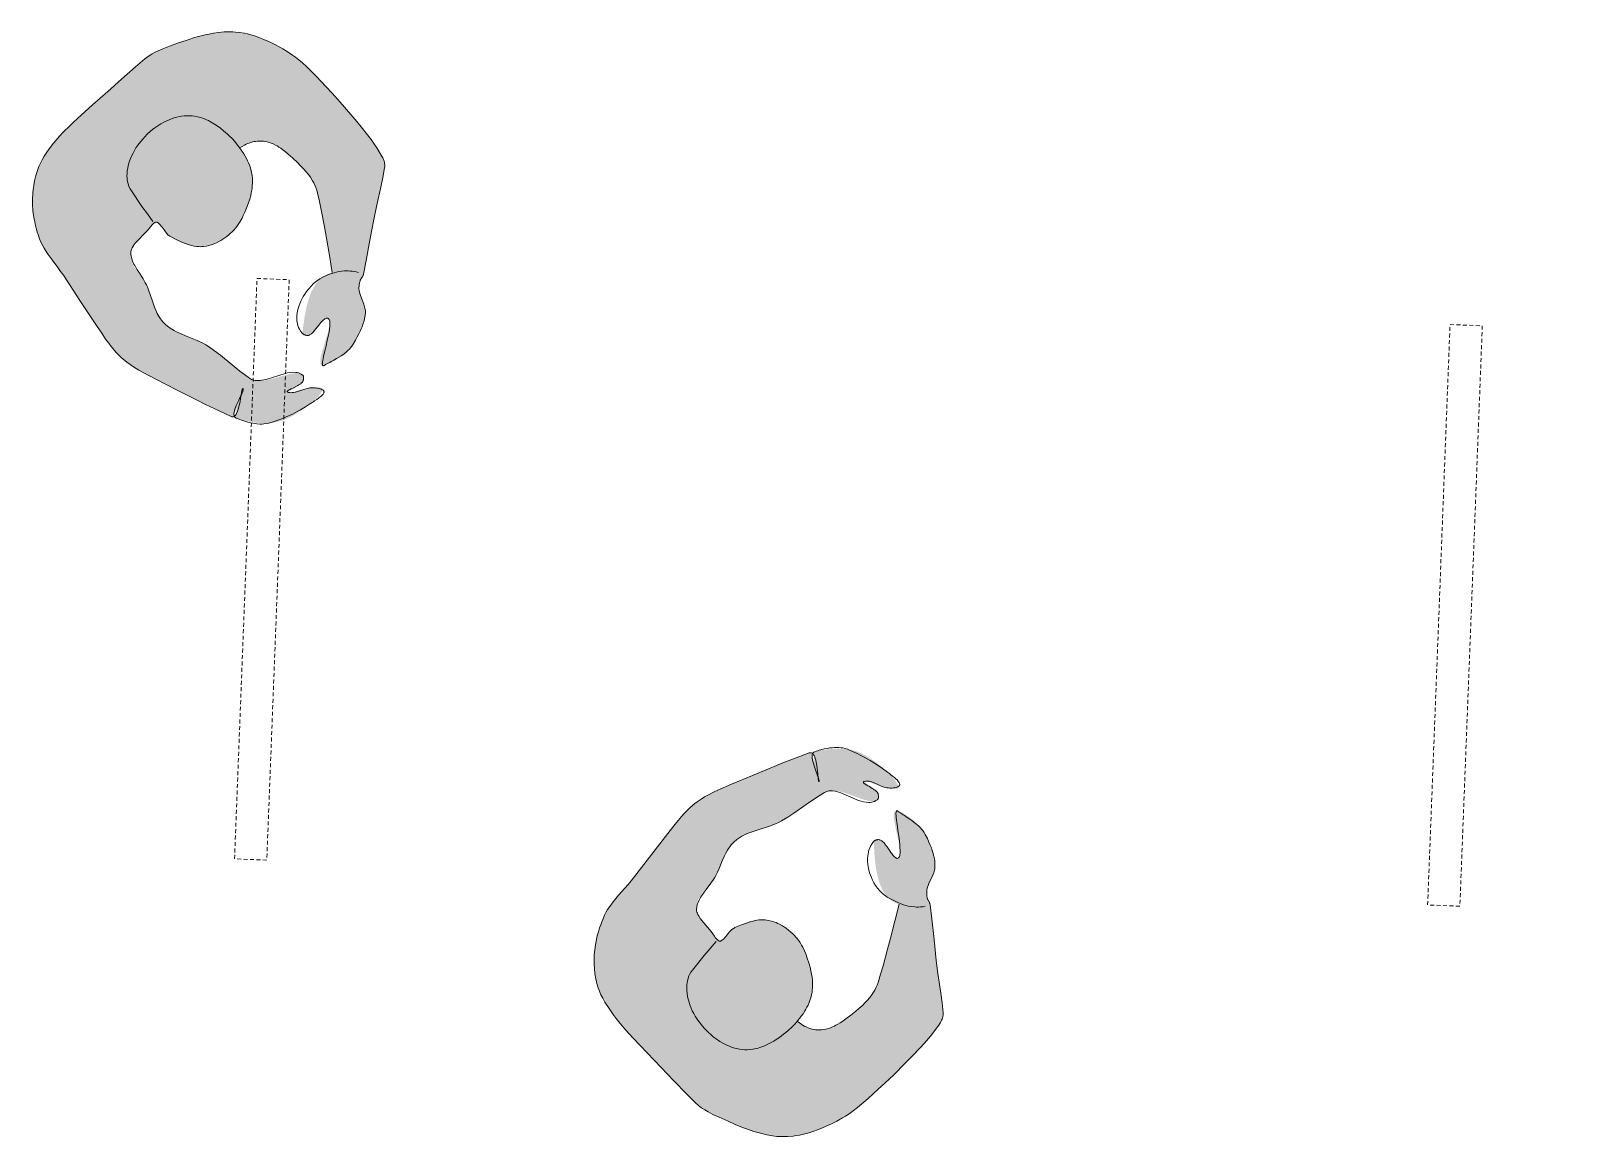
# Model space of a CAD drawing. Header units: millimetres. Extents: x 17924 to 83548, y -4690 to 56252.
# Drawn here: x 66367 to 68765, y 33578 to 35293 of the extents above; entities that cross this region are included whole.
import ezdxf

# ---------------------------------------------------------------- set-up
doc = ezdxf.new("R2010")
doc.units = ezdxf.units.MM
doc.header["$MEASUREMENT"] = 0
doc.linetypes.add('DGN Style 2', pattern=[10, 6, -4])
for name, color, linetype, lineweight in [('FURN-FREE', 1, 'Continuous', 0), ('PRES-FILL', 7, 'Continuous', 0), ('PRES-PEOP', 42, 'Continuous', 0)]:
    doc.layers.add(name, color=color, linetype=linetype, lineweight=lineweight)

msp = doc.modelspace()

# ---------------------------------------------------------------- wipeouts: each hides what was drawn before it
msp.add_wipeout([(66532.1, 34016.1), (66566.9, 34915.5), (68765.3, 34830.5), (68730.5, 33931.2)]).dxf.layer = 'FURN-FREE'

# ---------------------------------------------------------------- next in the draw order: hatches: boundary and pattern name
at = {"layer": 'PRES-FILL'}
h = msp.add_hatch(color=256, dxfattribs=at)
edge = h.paths.add_edge_path(flags=16)
edge.add_spline(control_points=[(66681.9, 34696.6), (66684.1, 34698.9), (66685.2, 34704), (66686, 34709.8)], knot_values=[0, 0, 0, 0, 1, 1, 1, 1], degree=3, periodic=0)
edge.add_spline(control_points=[(66686, 34709.8), (66692.2, 34722.3), (66702.4, 34737.3), (66695.2, 34738.7), (66688.3, 34740.1), (66687.9, 34723), (66686, 34709.8)], knot_values=[0, 0, 0, 0, 0.509531, 0.509531, 0.509531, 1, 1, 1, 1], degree=3, periodic=0)
edge.add_spline(control_points=[(66686, 34709.8), (66683.4, 34704.5), (66681.5, 34699.7), (66681.9, 34696.6)], knot_values=[0, 0, 0, 0, 1, 1, 1, 1], degree=3, periodic=0)
edge.add_spline(control_points=[(66681.9, 34696.6), (66680.6, 34695.1), (66678.9, 34694.7), (66676.7, 34695.7), (66659.2, 34703.8), (66641.4, 34712.2), (66623.9, 34721), (66602.6, 34731.7), (66581.5, 34742.4), (66560.3, 34753.5), (66540.1, 34764), (66519.3, 34774.3), (66503.2, 34790.4), (66489.4, 34804.2), (66478.9, 34820.8), (66468.1, 34836.9), (66450.8, 34862.6), (66434.1, 34888.8), (66416.8, 34914.6), (66408.3, 34927.1), (66398.7, 34938.9), (66390.1, 34951.4), (66379.5, 34966.7), (66373.6, 34984), (66371.1, 35003.9), (66366.6, 35040.5), (66370.5, 35076.4), (66390.9, 35105.1), (66404.9, 35124.7), (66421.1, 35141.5), (66438.6, 35157.3), (66454.2, 35171.5), (66469.9, 35185.6), (66485.6, 35199.6), (66504.6, 35216.6), (66523.6, 35233.5), (66543.1, 35249.9), (66557.8, 35262.3), (66577, 35267.6), (66595.3, 35274.5), (66618.3, 35283.1), (66640.4, 35290.1), (66665.8, 35291.6), (66691, 35293.2), (66713.6, 35286.9), (66736.1, 35276.1), (66757.7, 35265.8), (66777.1, 35253.9), (66793.8, 35237.7), (66818.1, 35214.2), (66840.5, 35189.2), (66862.2, 35163.7), (66878.6, 35144.5), (66894, 35124.5), (66907.8, 35103.4), (66912.1, 35096.9), (66915.8, 35089), (66914.6, 35081.1), (66910.2, 35053.4), (66903, 35027.7), (66897.8, 35001), (66892.2, 34972.8), (66887.7, 34944.3), (66881.8, 34916.1), (66881.1, 34912.7), (66878.1, 34910.2), (66876.9, 34906.9), (66875.6, 34903.5), (66875, 34899.9), (66874.8, 34896.3), (66874, 34882.7), (66885.9, 34871.3), (66884.7, 34856.9), (66883.1, 34838.2), (66874.5, 34821.9), (66865.8, 34807.8), (66856.5, 34792.9), (66837.1, 34780), (66820.8, 34775), (66799.4, 34768.4), (66842.7, 34848.9), (66825.3, 34848.2), (66815.5, 34847.8), (66806.2, 34820.2), (66793.3, 34821.5), (66791.2, 34821.7), (66787, 34822.2), (66787.3, 34824.4), (66790.1, 34854.1), (66795.9, 34890.8), (66814.4, 34909), (66819.3, 34913.8), (66825.9, 34916.9), (66833.5, 34918.7)], knot_values=[0, 0, 0, 0, 0.004098, 0.004098, 0.004098, 0.036354, 0.036354, 0.036354, 0.07573, 0.07573, 0.07573, 0.113201, 0.113201, 0.113201, 0.145266, 0.145266, 0.145266, 0.196552, 0.196552, 0.196552, 0.221625, 0.221625, 0.221625, 0.252365, 0.252365, 0.252365, 0.309173, 0.309173, 0.309173, 0.348127, 0.348127, 0.348127, 0.382965, 0.382965, 0.382965, 0.425054, 0.425054, 0.425054, 0.456865, 0.456865, 0.456865, 0.496842, 0.496842, 0.496842, 0.536467, 0.536467, 0.536467, 0.574696, 0.574696, 0.574696, 0.630228, 0.630228, 0.630228, 0.671879, 0.671879, 0.671879, 0.684675, 0.684675, 0.684675, 0.729775, 0.729775, 0.729775, 0.777357, 0.777357, 0.777357, 0.783126, 0.783126, 0.783126, 0.789055, 0.789055, 0.789055, 0.811446, 0.811446, 0.811446, 0.840448, 0.840448, 0.840448, 0.871083, 0.871083, 0.871083, 0.911485, 0.911485, 0.911485, 0.934486, 0.934486, 0.934486, 0.938181, 0.938181, 0.938181, 0.987094, 0.987094, 0.987094, 1, 1, 1, 1], degree=3, periodic=0)
edge.add_line((66833.5, 34918.7), (66824.3, 34972))
edge.add_spline(control_points=[(66824.3, 34972), (66820.3, 34995.4), (66815.7, 35018.7), (66810.6, 35041.9), (66805.1, 35066.6), (66783.9, 35085.5), (66764.9, 35102.3), (66754.7, 35111.5), (66744.4, 35119.7), (66728.9, 35122), (66716.9, 35123.8), (66706.7, 35121.7), (66697.6, 35116.2)], knot_values=[0, 0, 0, 0, 0.324205, 0.324205, 0.324205, 0.66843, 0.66843, 0.66843, 0.855113, 0.855113, 0.855113, 1, 1, 1, 1], degree=3, periodic=0)
edge.add_line((66697.6, 35116.2), (66690.3, 35111.8))
edge.add_spline(control_points=[(66690.3, 35111.8), (66698.5, 35100.7), (66705.8, 35089), (66708.4, 35073.7), (66711.8, 35054.1), (66708.4, 35038.9), (66701.2, 35020.1), (66693.9, 35000.9), (66683.4, 34985.8), (66670, 34974.7), (66658, 34964.8), (66643, 34958.7), (66623.1, 34959.3), (66605.8, 34959.8), (66595.3, 34968), (66582.8, 34974.5), (66573.2, 34979.5), (66567.9, 34999.9), (66557.9, 34996.1), (66552.9, 34994.2), (66550.2, 34988), (66546.7, 34983.6), (66537.8, 34972.6), (66522.4, 34966.2), (66521.3, 34949.7), (66519.7, 34926.8), (66539.1, 34914.4), (66547, 34896.5), (66554.1, 34880.4), (66557.6, 34861.4), (66567.1, 34847.3), (66582.5, 34824.5), (66618.4, 34819.9), (66641.9, 34804.2), (66663.6, 34789.6), (66684, 34769.4), (66705.3, 34755), (66727.1, 34740.2), (66775.5, 34773.1), (66787.5, 34759.9), (66788.9, 34758.4), (66789, 34753.4), (66788.1, 34750.8), (66785.4, 34742.6), (66761.8, 34734.3), (66765.4, 34733.1), (66770.2, 34731.5), (66791, 34740.4), (66803.4, 34740.4), (66808.3, 34740.4), (66820.8, 34742.2), (66818.4, 34737.1), (66814, 34727.7), (66807.3, 34721.4), (66799.9, 34715.9), (66781.2, 34702.1), (66763, 34687.5), (66735.3, 34685.5), (66715.4, 34684.1), (66698.3, 34688.9), (66684.6, 34693.4), (66683, 34693.9), (66682.2, 34695), (66681.9, 34696.6)], knot_values=[0, 0, 0, 0, 0.044568, 0.044568, 0.044568, 0.101682, 0.101682, 0.101682, 0.159954, 0.159954, 0.159954, 0.212108, 0.212108, 0.212108, 0.25772, 0.25772, 0.25772, 0.292514, 0.292514, 0.292514, 0.310285, 0.310285, 0.310285, 0.355053, 0.355053, 0.355053, 0.417583, 0.417583, 0.417583, 0.47369, 0.47369, 0.47369, 0.564976, 0.564976, 0.564976, 0.649839, 0.649839, 0.649839, 0.736981, 0.736981, 0.736981, 0.746599, 0.746599, 0.746599, 0.777051, 0.777051, 0.777051, 0.817948, 0.817948, 0.817948, 0.83422, 0.83422, 0.83422, 0.863911, 0.863911, 0.863911, 0.939425, 0.939425, 0.939425, 0.993629, 0.993629, 0.993629, 1, 1, 1, 1], degree=3, periodic=0)
h = msp.add_hatch(color=256, dxfattribs=at)
edge = h.paths.add_edge_path(flags=16)
edge.add_spline(control_points=[(67577.6, 34173.2), (67579.5, 34170.7), (67580.3, 34165.6), (67580.7, 34159.7)], knot_values=[0, 0, 0, 0, 1, 1, 1, 1], degree=3, periodic=0)
edge.add_spline(control_points=[(67580.7, 34159.7), (67585.9, 34146.8), (67594.8, 34131), (67587.6, 34130.1), (67580.6, 34129.3), (67581.5, 34146.4), (67580.7, 34159.7)], knot_values=[0, 0, 0, 0, 0.509531, 0.509531, 0.509531, 1, 1, 1, 1], degree=3, periodic=0)
edge.add_spline(control_points=[(67580.7, 34159.7), (67578.4, 34165.2), (67576.9, 34170.2), (67577.6, 34173.2)], knot_values=[0, 0, 0, 0, 1, 1, 1, 1], degree=3, periodic=0)
edge.add_spline(control_points=[(67577.6, 34173.2), (67576.4, 34174.8), (67574.8, 34175.3), (67572.5, 34174.5), (67554.3, 34167.7), (67535.9, 34160.8), (67517.9, 34153.4), (67495.8, 34144.3), (67473.9, 34135.2), (67451.9, 34125.9), (67431, 34116.9), (67409.4, 34108.3), (67392.1, 34093.4), (67377.3, 34080.7), (67365.5, 34065.1), (67353.5, 34049.8), (67334.3, 34025.5), (67315.6, 34000.7), (67296.4, 33976.3), (67287, 33964.4), (67276.5, 33953.5), (67266.9, 33941.7), (67255.2, 33927.2), (67248, 33910.4), (67244, 33890.8), (67236.6, 33854.6), (67237.8, 33818.5), (67255.9, 33788.4), (67268.4, 33767.7), (67283.2, 33749.7), (67299.4, 33732.6), (67313.9, 33717.3), (67328.4, 33702), (67343, 33686.8), (67360.6, 33668.4), (67378.3, 33650.1), (67396.4, 33632.2), (67410.1, 33618.7), (67428.9, 33612), (67446.6, 33603.7), (67468.9, 33593.3), (67490.4, 33584.6), (67515.6, 33581.2), (67540.6, 33577.7), (67563.6, 33582.2), (67586.8, 33591.2), (67609.2, 33599.8), (67629.5, 33610.2), (67647.4, 33625.1), (67673.4, 33646.7), (67697.6, 33669.8), (67721.3, 33693.6), (67739.1, 33711.4), (67756, 33730.2), (67771.4, 33750.2), (67776.1, 33756.4), (67780.5, 33763.9), (67779.8, 33771.8), (67777.7, 33799.8), (67772.5, 33826), (67769.3, 33853), (67765.9, 33881.6), (67763.6, 33910.3), (67759.9, 33938.9), (67759.5, 33942.3), (67756.7, 33945.1), (67755.7, 33948.5), (67754.7, 33952), (67754.4, 33955.6), (67754.5, 33959.2), (67754.8, 33972.8), (67767.4, 33983.2), (67767.3, 33997.7), (67767.2, 34016.5), (67759.9, 34033.4), (67752.3, 34048.1), (67744.2, 34063.7), (67725.9, 34078.1), (67710, 34084.3), (67689.1, 34092.5), (67726.1, 34008.9), (67708.9, 34011), (67699, 34012.2), (67691.9, 34040.3), (67679, 34040.1), (67676.9, 34040.1), (67672.7, 34039.9), (67672.7, 34037.6), (67673.3, 34007.8), (67676.3, 33970.8), (67693.3, 33951.2), (67697.7, 33946.1), (67704.1, 33942.4), (67711.6, 33940)], knot_values=[0, 0, 0, 0, 0.004098, 0.004098, 0.004098, 0.036354, 0.036354, 0.036354, 0.07573, 0.07573, 0.07573, 0.113201, 0.113201, 0.113201, 0.145266, 0.145266, 0.145266, 0.196552, 0.196552, 0.196552, 0.221625, 0.221625, 0.221625, 0.252365, 0.252365, 0.252365, 0.309173, 0.309173, 0.309173, 0.348127, 0.348127, 0.348127, 0.382965, 0.382965, 0.382965, 0.425054, 0.425054, 0.425054, 0.456865, 0.456865, 0.456865, 0.496842, 0.496842, 0.496842, 0.536467, 0.536467, 0.536467, 0.574696, 0.574696, 0.574696, 0.630228, 0.630228, 0.630228, 0.671879, 0.671879, 0.671879, 0.684675, 0.684675, 0.684675, 0.729775, 0.729775, 0.729775, 0.777357, 0.777357, 0.777357, 0.783126, 0.783126, 0.783126, 0.789055, 0.789055, 0.789055, 0.811446, 0.811446, 0.811446, 0.840448, 0.840448, 0.840448, 0.871083, 0.871083, 0.871083, 0.911485, 0.911485, 0.911485, 0.934486, 0.934486, 0.934486, 0.938181, 0.938181, 0.938181, 0.987094, 0.987094, 0.987094, 1, 1, 1, 1], degree=3, periodic=0)
edge.add_line((67711.6, 33940), (67698.3, 33887.6))
edge.add_spline(control_points=[(67698.3, 33887.6), (67692.5, 33864.6), (67686.1, 33841.7), (67679.2, 33818.9), (67671.8, 33794.8), (67649.2, 33777.6), (67629, 33762.2), (67618.1, 33753.9), (67607.2, 33746.5), (67591.6, 33745.4), (67579.5, 33744.6), (67569.4, 33747.5), (67560.8, 33753.6)], knot_values=[0, 0, 0, 0, 0.324205, 0.324205, 0.324205, 0.66843, 0.66843, 0.66843, 0.855113, 0.855113, 0.855113, 1, 1, 1, 1], degree=3, periodic=0)
edge.add_line((67560.8, 33753.6), (67553.8, 33758.6))
edge.add_spline(control_points=[(67553.8, 33758.6), (67562.9, 33769), (67571.1, 33780.2), (67574.9, 33795.2), (67579.7, 33814.5), (67577.6, 33829.8), (67571.9, 33849.1), (67566, 33868.8), (67556.8, 33884.7), (67544.2, 33896.8), (67533, 33907.7), (67518.6, 33914.9), (67498.7, 33915.8), (67481.3, 33916.7), (67470.3, 33909.3), (67457.3, 33903.7), (67447.4, 33899.5), (67440.5, 33879.5), (67430.9, 33884.1), (67425.9, 33886.5), (67423.8, 33892.8), (67420.6, 33897.5), (67412.6, 33909.1), (67397.7, 33916.7), (67397.9, 33933.2), (67398.1, 33956.2), (67418.4, 33967), (67427.6, 33984.3), (67435.9, 33999.8), (67440.9, 34018.5), (67451.4, 34031.8), (67468.5, 34053.3), (67504.8, 34055.2), (67529.3, 34069), (67552.2, 34081.8), (67574, 34100.5), (67596.3, 34113.2), (67619.2, 34126.3), (67665, 34089.7), (67678, 34102), (67679.4, 34103.3), (67679.9, 34108.3), (67679.3, 34111), (67677.2, 34119.3), (67654.3, 34129.5), (67658, 34130.4), (67662.9, 34131.5), (67683, 34121.1), (67695.3, 34120.2), (67700.2, 34119.8), (67712.5, 34117), (67710.5, 34122.3), (67706.9, 34132), (67700.6, 34138.8), (67693.7, 34144.8), (67676.1, 34160.1), (67659.1, 34176), (67631.6, 34180.1), (67611.9, 34183), (67594.5, 34179.6), (67580.5, 34176.2), (67578.8, 34175.8), (67577.9, 34174.7), (67577.6, 34173.2)], knot_values=[0, 0, 0, 0, 0.044568, 0.044568, 0.044568, 0.101682, 0.101682, 0.101682, 0.159954, 0.159954, 0.159954, 0.212108, 0.212108, 0.212108, 0.25772, 0.25772, 0.25772, 0.292514, 0.292514, 0.292514, 0.310285, 0.310285, 0.310285, 0.355053, 0.355053, 0.355053, 0.417583, 0.417583, 0.417583, 0.47369, 0.47369, 0.47369, 0.564976, 0.564976, 0.564976, 0.649839, 0.649839, 0.649839, 0.736981, 0.736981, 0.736981, 0.746599, 0.746599, 0.746599, 0.777051, 0.777051, 0.777051, 0.817948, 0.817948, 0.817948, 0.83422, 0.83422, 0.83422, 0.863911, 0.863911, 0.863911, 0.939425, 0.939425, 0.939425, 0.993629, 0.993629, 0.993629, 1, 1, 1, 1], degree=3, periodic=0)

# ---------------------------------------------------------------- next in the draw order: linework, layer by layer
at = {"layer": 'FURN-FREE', "linetype": 'DGN Style 2', "flags": 128}
for points in [[(66682, 34010.3), (66716.8, 34909.7), (66766.7, 34907.7), (66732, 34008.4), (66682, 34010.3)], [(68530.7, 33938.9), (68565.4, 34838.2), (68615.4, 34836.3), (68580.6, 33937), (68530.7, 33938.9)]]:
    msp.add_lwpolyline(points, close=True, dxfattribs=at)
at = {"layer": 'PRES-PEOP', "flags": 128}
for points in [[(66874.2, 34918.7), (66870.7, 34919.7), (66867.3, 34920.4), (66864.1, 34920.9), (66861, 34921.2), (66858.1, 34921.4), (66852.6, 34921.3), (66847.8, 34920.9), (66843.6, 34920.2), (66839.8, 34919.5), (66836.6, 34918.6), (66830.9, 34916.8), (66826.7, 34915.2), (66823.6, 34913.9), (66819, 34911.6), (66814.4, 34909), (66809.2, 34905.5), (66804.6, 34901.6), (66800.5, 34897.6), (66796.9, 34893.5), (66793.7, 34889.5), (66790.9, 34885.5), (66788.5, 34881.6), (66786.5, 34877.8), (66784.8, 34874.3), (66782.1, 34867.5), (66780.3, 34861.5), (66779.2, 34856.3), (66778.7, 34851.8), (66778.6, 34847.9), (66778.7, 34844.6), (66779, 34841.7), (66780.1, 34836.9), (66781.3, 34833.5), (66782.5, 34831.1), (66784.6, 34827.6), (66787.3, 34824.4), (66787.6, 34824.1), (66787.9, 34823.9), (66788.2, 34823.6), (66788.5, 34823.4), (66789.1, 34823.1), (66789.6, 34822.8), (66790.1, 34822.5), (66790.5, 34822.4), (66791.2, 34822.1), (66791.8, 34821.9), (66792.1, 34821.8), (66792.7, 34821.6), (66793.3, 34821.5), (66794.3, 34821.3), (66795.4, 34821.3), (66796.4, 34821.5), (66797.4, 34821.8), (66798.3, 34822.2), (66799.2, 34822.7), (66801, 34823.9), (66802.6, 34825.3), (66804.1, 34826.8), (66805.6, 34828.3), (66808.2, 34831.5), (66812.8, 34837.4), (66814.4, 34839.5), (66815.9, 34841.3), (66817.1, 34842.8), (66818.2, 34843.9), (66819.1, 34844.9), (66820.7, 34846.3), (66821.9, 34847.1), (66822.8, 34847.6), (66824.1, 34848.1), (66824.7, 34848.2), (66825.3, 34848.2), (66826.7, 34847.9), (66827.8, 34847.2), (66828.6, 34846.2), (66829.2, 34844.9), (66829.6, 34843.3), (66829.8, 34841.6), (66829.9, 34839.7), (66829.9, 34837.6), (66829.7, 34835.5), (66829.2, 34831.1), (66828.5, 34826.6), (66827.7, 34822.1), (66825.7, 34813.3), (66823.8, 34805.5), (66822.2, 34798.9), (66820.8, 34793.4), (66819.8, 34788.9), (66819.1, 34785.4), (66818.6, 34782.6), (66818.2, 34780.4), (66818.1, 34778.8), (66818, 34777.5), (66818.1, 34776.6), (66818.3, 34775.3), (66818.7, 34774.8), (66819.1, 34774.5), (66819.9, 34774.5), (66820.8, 34775), (66822.8, 34776.1), (66824.9, 34777.3), (66827.1, 34778.5), (66829.4, 34779.6), (66831.6, 34780.8), (66836.1, 34783.2), (66840.2, 34785.4), (66843.8, 34787.6), (66847, 34789.6), (66849.8, 34791.5), (66854.4, 34795.1), (66857.7, 34798), (66860, 34800.2), (66861.6, 34802), (66863.8, 34804.8), (66865.8, 34807.8), (66869.3, 34813.9), (66872.2, 34819.2), (66874.6, 34823.8), (66876.6, 34827.9), (66878.2, 34831.4), (66879.5, 34834.6), (66881.4, 34840.1), (66882.6, 34844.2), (66883.4, 34847.4), (66884.2, 34852.1), (66884.7, 34856.9), (66884.7, 34859.4), (66884.4, 34861.7), (66884.1, 34863.8), (66883.6, 34865.9), (66882.4, 34869.7), (66877.3, 34883), (66876.2, 34886.3), (66875.5, 34888.8), (66875.2, 34890.7), (66874.8, 34893.5), (66874.8, 34894.9), (66874.8, 34896.3), (66874.9, 34897.6), (66875, 34898.8), (66875.1, 34899.8), (66875.3, 34900.7), (66875.5, 34902.3), (66875.8, 34903.4), (66876, 34904.3), (66876.4, 34905.6), (66876.9, 34906.9), (66877.1, 34907.5), (66877.4, 34908.1), (66877.7, 34908.6), (66878.2, 34909.6), (66879.3, 34911.2), (66880.1, 34912.3), (66880.6, 34913.2), (66881, 34913.9), (66881.2, 34914.5), (66881.6, 34915.3), (66881.7, 34915.7), (66881.8, 34916.1), (66886, 34937.3), (66891.8, 34969.2), (66897.8, 35001), (66901.9, 35021.1), (66908.5, 35051.1), (66911.7, 35066.1), (66914.6, 35081.1), (66914.8, 35082.6), (66914.8, 35083.9), (66914.8, 35085.1), (66914.7, 35086.3), (66914.6, 35087.4), (66914.2, 35089.4), (66913.7, 35091.2), (66913.2, 35092.8), (66912.7, 35094.1), (66911.6, 35096.5), (66910.8, 35098.2), (66909.3, 35100.8), (66907.8, 35103.4), (66902.5, 35111.8), (66897.7, 35118.8), (66893.5, 35124.8), (66886, 35134.8), (66880.3, 35142.1), (66871.4, 35152.8), (66862.2, 35163.7), (66845.7, 35182.8), (66833.2, 35196.8), (66823.7, 35207.2), (66809, 35222.6), (66793.8, 35237.7), (66787.4, 35243.6), (66781.6, 35248.4), (66776.5, 35252.4), (66771.9, 35255.8), (66763.5, 35261.3), (66757, 35265.2), (66752, 35268.1), (66744.2, 35272.2), (66736.1, 35276.1), (66727.3, 35280), (66719.6, 35283.1), (66712.9, 35285.4), (66707, 35287.1), (66701.9, 35288.5), (66697.3, 35289.5), (66689.5, 35290.8), (66683.5, 35291.5), (66679.1, 35291.8), (66672.5, 35291.9), (66665.8, 35291.6), (66657, 35290.7), (66649.3, 35289.6), (66642.5, 35288.4), (66636.6, 35287.1), (66626.3, 35284.5), (66618.5, 35282.3), (66606.9, 35278.6), (66595.3, 35274.5), (66581.4, 35269.5), (66571.1, 35265.6), (66563.6, 35262.5), (66558.2, 35259.8), (66554.2, 35257.7), (66551.3, 35255.9), (66547.1, 35253.1), (66543.1, 35249.9), (66528.5, 35237.5), (66506.9, 35218.6), (66485.6, 35199.6), (66462, 35178.5), (66438.6, 35157.3), (66432.1, 35151.4), (66426.6, 35146.2), (66417.2, 35136.9), (66410.4, 35129.6), (66405.4, 35123.9), (66401.7, 35119.4), (66396.3, 35112.5), (66390.9, 35105.1), (66387.2, 35099.2), (66384, 35093.6), (66381.3, 35088.3), (66379, 35083.2), (66377.1, 35078.3), (66374.1, 35069.1), (66372.1, 35060.9), (66370.8, 35053.7), (66369.9, 35047.4), (66369.4, 35041.9), (66368.9, 35032.2), (66369, 35025), (66369.7, 35014.3), (66371.1, 35003.9), (66372.4, 34997.2), (66373.6, 34991.3), (66374.9, 34986.1), (66376.2, 34981.6), (66377.5, 34977.7), (66380, 34970.9), (66382.1, 34965.8), (66383.9, 34962.1), (66386.8, 34956.7), (66390.1, 34951.4), (66393.4, 34946.6), (66399.3, 34938.5), (66408.2, 34926.6), (66412.5, 34920.6), (66416.8, 34914.6), (66442.4, 34875.7), (66468.1, 34836.9), (66476.2, 34824.8), (66482.3, 34815.8), (66487.1, 34809.2), (66490.8, 34804.3), (66493.8, 34800.8), (66498.3, 34795.5), (66503.2, 34790.4), (66506.3, 34787.4), (66509.3, 34784.7), (66515.1, 34780), (66520.4, 34776.1), (66525.2, 34772.9), (66533.7, 34767.7), (66540.3, 34764), (66560.3, 34753.5), (66592.1, 34737.1), (66623.9, 34721), (66637.1, 34714.4), (66656.9, 34704.9), (66676.7, 34695.7), (66678, 34695.3), (66679.2, 34695.2), (66680.2, 34695.3), (66681.2, 34695.7), (66682.1, 34696.3), (66682.9, 34697.1), (66683.7, 34698), (66684.4, 34699.1), (66685, 34700.2), (66685.6, 34701.4), (66686.6, 34703.9), (66687.5, 34706.6), (66688.3, 34709.2), (66689.6, 34714.5), (66690.5, 34719.2), (66691.3, 34723.3), (66691.8, 34726.7), (66692.3, 34729.5), (66692.7, 34731.8), (66693, 34733.5), (66693.3, 34734.9), (66693.5, 34736), (66693.7, 34736.8), (66693.9, 34737.4), (66694.2, 34738.3), (66694.5, 34738.7), (66694.7, 34738.9), (66694.9, 34738.9), (66695.2, 34738.7), (66695.4, 34738.3), (66695.5, 34737.6), (66695.4, 34736.9), (66695.2, 34736), (66694.9, 34735.1), (66694.6, 34734.1), (66694.1, 34733), (66693.1, 34730.7), (66692, 34728.4), (66690.8, 34726), (66688.5, 34721.2), (66686.4, 34716.9), (66684.6, 34713), (66683.3, 34709.7), (66682.3, 34706.9), (66681.7, 34704.6), (66681.3, 34702.6), (66681.1, 34701), (66681, 34699.7), (66681, 34698.6), (66681.2, 34697.7), (66681.6, 34696.3), (66682.1, 34695.4), (66682.6, 34694.8), (66683.5, 34694), (66684.6, 34693.4), (66687.4, 34692.3), (66692.9, 34690.2), (66698, 34688.5), (66702.7, 34687.2), (66706.8, 34686.1), (66710.5, 34685.4), (66713.7, 34684.8), (66716.5, 34684.5), (66721.4, 34684.1), (66725, 34684.1), (66727.6, 34684.2), (66731.5, 34684.7), (66735.3, 34685.5), (66743.5, 34688), (66750.6, 34690.5), (66756.8, 34692.9), (66762.2, 34695.2), (66771.7, 34699.6), (66778.8, 34703.3), (66784.1, 34706.2), (66792, 34710.9), (66799.9, 34715.9), (66800.7, 34716.5), (66802.4, 34717.6), (66804.2, 34718.7), (66805.9, 34719.9), (66809.3, 34722.1), (66812.2, 34724.1), (66814.6, 34726), (66815.6, 34726.8), (66816.4, 34727.5), (66817.2, 34728.2), (66818.4, 34729.5), (66819.3, 34730.6), (66819.9, 34731.5), (66820.3, 34732.3), (66820.6, 34733), (66820.7, 34733.6), (66820.7, 34734.1), (66820.6, 34734.5), (66820.4, 34735.2), (66820.1, 34735.7), (66819.8, 34736.1), (66819.2, 34736.6), (66818.4, 34737.1), (66817.5, 34737.5), (66816.7, 34737.9), (66815.8, 34738.3), (66814.3, 34738.8), (66813, 34739.2), (66811.8, 34739.4), (66810.7, 34739.6), (66808.9, 34739.9), (66807.5, 34740.1), (66805.4, 34740.2), (66803.4, 34740.4), (66801, 34740.4), (66798.8, 34740.2), (66796.7, 34739.8), (66794.7, 34739.3), (66791.1, 34738.3), (66784.6, 34736), (66779.8, 34734.4), (66776.2, 34733.4), (66773.5, 34732.9), (66771.4, 34732.7), (66769.9, 34732.6), (66767.7, 34732.7), (66765.4, 34733.1), (66764.6, 34733.3), (66764.1, 34733.6), (66763.8, 34733.8), (66763.6, 34734.1), (66763.6, 34734.4), (66763.7, 34734.7), (66764, 34735), (66764.3, 34735.4), (66764.7, 34735.7), (66765.1, 34736), (66765.6, 34736.4), (66766.8, 34737.1), (66768.1, 34737.7), (66769.4, 34738.4), (66770.7, 34739.1), (66773.4, 34740.4), (66778.2, 34742.8), (66780, 34743.8), (66781.5, 34744.6), (66782.7, 34745.4), (66783.7, 34746.1), (66784.5, 34746.6), (66785.8, 34747.7), (66786.6, 34748.5), (66787.2, 34749), (66787.8, 34749.9), (66788, 34750.3), (66788.1, 34750.8), (66788.3, 34751.2), (66788.4, 34751.7), (66788.5, 34752.2), (66788.6, 34752.7), (66788.8, 34753.7), (66788.9, 34754.5), (66789, 34755.3), (66789, 34756), (66789, 34756.6), (66789, 34757.1), (66788.9, 34757.5), (66788.8, 34757.8), (66788.7, 34758.1), (66788.5, 34758.6), (66788.3, 34759), (66788.2, 34759.2), (66787.9, 34759.6), (66787.5, 34759.9), (66785.4, 34761.3), (66783.2, 34762.4), (66781.1, 34763.2), (66778.9, 34763.8), (66776.8, 34764.1), (66772.5, 34764.4), (66768.3, 34764.1), (66764.3, 34763.4), (66760.5, 34762.6), (66731.1, 34753.2), (66727.6, 34752.4), (66724.5, 34751.8), (66721.9, 34751.4), (66717.4, 34751.3), (66714.2, 34751.6), (66711.8, 34752), (66708.4, 34753.2), (66706.8, 34754), (66705.3, 34755), (66697.2, 34760.7), (66690.3, 34766), (66678.3, 34775.8), (66660.3, 34790.6), (66651.1, 34797.6), (66641.9, 34804.2), (66637.4, 34807), (66632.9, 34809.4), (66624.2, 34813.5), (66608.4, 34819.9), (66596.5, 34824.9), (66592.2, 34827), (66588.6, 34828.9), (66582.4, 34832.6), (66578.1, 34835.7), (66575.1, 34838.3), (66570.8, 34842.5), (66568.9, 34844.9), (66567.1, 34847.3), (66565.2, 34850.2), (66563.6, 34852.9), (66562.2, 34855.5), (66559.9, 34860.5), (66558.1, 34865), (66555.3, 34872.9), (66551.4, 34884.8), (66549.3, 34890.7), (66547, 34896.5), (66545.4, 34899.8), (66543.7, 34903), (66540.2, 34908.9), (66533.6, 34919.3), (66531.1, 34923.1), (66529.1, 34926.5), (66527.4, 34929.5), (66526, 34932), (66524, 34936.5), (66522.8, 34939.9), (66522.1, 34942.3), (66521.7, 34944.2), (66521.3, 34947), (66521.3, 34949.7), (66521.4, 34950.9), (66521.8, 34953.1), (66522.4, 34955.1), (66523.2, 34957), (66524.2, 34958.7), (66525.2, 34960.3), (66526.2, 34961.8), (66528.4, 34964.6), (66546.7, 34983.6), (66552.3, 34990.4), (66553.7, 34992), (66554.7, 34993.2), (66555.5, 34994), (66556.7, 34995.1), (66557.3, 34995.6), (66557.9, 34996.1), (66558.7, 34996.6), (66559.3, 34996.9), (66560, 34997), (66560.7, 34997.1), (66561.3, 34997), (66561.9, 34996.8), (66562.5, 34996.6), (66563, 34996.3), (66564.2, 34995.5), (66565.2, 34994.5), (66566.2, 34993.5), (66567.1, 34992.4), (66568, 34991.3), (66569.7, 34989.1), (66572.7, 34984.8), (66575.1, 34981.7), (66576.9, 34979.4), (66578.3, 34977.9), (66579.4, 34976.9), (66580.2, 34976.2), (66581.5, 34975.3), (66582.8, 34974.5), (66592.7, 34969.6), (66600.3, 34966.1), (66606, 34963.8), (66610.3, 34962.2), (66613.5, 34961.2), (66615.9, 34960.6), (66619.5, 34959.8), (66623.1, 34959.3), (66626, 34959), (66628.8, 34958.9), (66631.3, 34959), (66633.8, 34959.2), (66638.3, 34959.8), (66642.3, 34960.6), (66645.8, 34961.6), (66648.8, 34962.7), (66651.5, 34963.7), (66653.8, 34964.8), (66657.9, 34966.8), (66660.9, 34968.5), (66665.5, 34971.4), (66670, 34974.7), (66673.1, 34977.2), (66675.8, 34979.6), (66678.2, 34981.8), (66680.3, 34984), (66683.8, 34988), (66686.6, 34991.7), (66688.9, 34995), (66690.7, 34997.9), (66693.6, 35003.1), (66695.6, 35007.2), (66698.5, 35013.5), (66701.2, 35020.1), (66703.7, 35026.7), (66705.6, 35032.6), (66707, 35037.7), (66708, 35042.3), (66708.7, 35046.3), (66709.2, 35049.8), (66709.5, 35052.8), (66709.8, 35058.1), (66709.8, 35062.1), (66709.6, 35065), (66709.2, 35069.4), (66708.4, 35073.7), (66707.8, 35076.3), (66706.5, 35081.1), (66705.1, 35085.2), (66703.7, 35088.8), (66702.3, 35091.9), (66701, 35094.6), (66698.4, 35099.3), (66696.4, 35102.8), (66693, 35108), (66689.3, 35113.1), (66686.8, 35116.3), (66682.2, 35121.9), (66678.1, 35126.4), (66674.4, 35130.2), (66671, 35133.4), (66665, 35138.6), (66660.3, 35142.3), (66656.6, 35145), (66650.9, 35148.8), (66644.9, 35152.5), (66641.6, 35154.3), (66638.5, 35155.7), (66635.5, 35157), (66632.6, 35158), (66629.9, 35158.9), (66624.7, 35160.2), (66620.1, 35161), (66616.1, 35161.5), (66612.5, 35161.7), (66609.4, 35161.8), (66604, 35161.6), (66600, 35161.2), (66597.1, 35160.7), (66592.7, 35159.7), (66588.4, 35158.5), (66584.3, 35157.1), (66580.6, 35155.6), (66573.7, 35152.4), (66567.8, 35149.2), (66562.9, 35146.1), (66558.7, 35143.2), (66555.1, 35140.4), (66552, 35137.9), (66546.7, 35133.1), (66542.9, 35129.2), (66540.2, 35126.1), (66536.1, 35121.2), (66532.2, 35116), (66529.3, 35111.8), (66526.9, 35107.8), (66524.7, 35103.9), (66522.9, 35100.1), (66521.3, 35096.6), (66520, 35093.2), (66517.9, 35086.8), (66516.6, 35081.3), (66515.8, 35076.4), (66515.4, 35072.1), (66515.3, 35068.5), (66515.5, 35065.3), (66515.7, 35062.6), (66516.6, 35058), (66517.5, 35054.6), (66518.4, 35052.1), (66520.1, 35048.6), (66522.2, 35045.2), (66538.5, 35021.4), (66546.9, 35009.6), (66555.3, 34997.9)], [(66833.5, 34918.7), (66828.9, 34945.4), (66824.3, 34972), (66821.3, 34989.5), (66816.2, 35015.8), (66813.5, 35028.9), (66810.6, 35041.9), (66809.3, 35046.5), (66807.9, 35050.6), (66806.4, 35054.3), (66804.7, 35057.8), (66803, 35060.9), (66799.5, 35066.5), (66796, 35071.3), (66792.7, 35075.4), (66789.6, 35078.9), (66783.9, 35084.8), (66779.4, 35089.2), (66772.3, 35095.8), (66764.9, 35102.3), (66760.7, 35106), (66756.9, 35108.9), (66753.6, 35111.3), (66750.7, 35113.3), (66748, 35114.9), (66745.7, 35116.1), (66741.6, 35118.1), (66738.5, 35119.4), (66736.2, 35120.2), (66732.6, 35121.3), (66728.9, 35122), (66727, 35122.3), (66725.1, 35122.4), (66723.4, 35122.5), (66720.1, 35122.5), (66717.1, 35122.4), (66714.6, 35122), (66712.3, 35121.7), (66710.3, 35121.3), (66707, 35120.3), (66704.5, 35119.5), (66702.7, 35118.8), (66700.1, 35117.6), (66697.6, 35116.2), (66693.9, 35114), (66690.3, 35111.8)], [(67752.2, 33936.9), (67748.5, 33936.2), (67745.1, 33935.8), (67741.9, 33935.7), (67738.9, 33935.6), (67736.1, 33935.8), (67730.7, 33936.4), (67726, 33937.2), (67721.9, 33938.2), (67718.3, 33939.3), (67715.1, 33940.4), (67709.6, 33942.6), (67705.5, 33944.5), (67699.3, 33947.7), (67693.3, 33951.2), (67690.7, 33953), (67685.9, 33956.8), (67681.8, 33960.8), (67678.2, 33965), (67675.2, 33969.2), (67672.7, 33973.4), (67670.5, 33977.5), (67668.8, 33981.4), (67667.3, 33985.1), (67666.1, 33988.7), (67664.4, 33995.5), (67663.4, 34001.4), (67663, 34006.6), (67663, 34011), (67663.2, 34014.8), (67663.7, 34018.1), (67665, 34023.6), (67666.3, 34027.4), (67667.6, 34030.2), (67669.9, 34034.1), (67672.7, 34037.6), (67673, 34037.9), (67673.3, 34038.2), (67673.6, 34038.4), (67673.9, 34038.6), (67674.2, 34038.7), (67674.8, 34039), (67675.4, 34039.3), (67675.8, 34039.4), (67676.3, 34039.6), (67677, 34039.8), (67677.5, 34039.9), (67677.9, 34039.9), (67678.4, 34040), (67678.7, 34040.1), (67679, 34040.1), (67680, 34040.1), (67681, 34040), (67682, 34039.7), (67682.9, 34039.3), (67683.8, 34038.9), (67684.7, 34038.3), (67686.4, 34036.9), (67688, 34035.4), (67689.4, 34033.8), (67690.8, 34032.1), (67693.3, 34028.8), (67697.6, 34022.6), (67699.1, 34020.4), (67700.5, 34018.5), (67701.6, 34017), (67702.6, 34015.7), (67703.4, 34014.7), (67704.8, 34013.2), (67705.9, 34012.3), (67706.7, 34011.8), (67707.8, 34011.2), (67708.3, 34011.1), (67708.9, 34011), (67710, 34011.2), (67711, 34011.8), (67711.7, 34012.7), (67712.3, 34014), (67712.7, 34015.6), (67713, 34017.3), (67713.2, 34019.2), (67713.3, 34021.2), (67713.3, 34023.4), (67713.1, 34027.9), (67712.7, 34032.5), (67712.2, 34037.1), (67711.1, 34046.1), (67709.9, 34054.1), (67709, 34060.8), (67708.2, 34066.4), (67707.6, 34071), (67707.2, 34074.6), (67707, 34077.4), (67706.9, 34079.5), (67706.9, 34081.2), (67707, 34082.4), (67707.2, 34083.3), (67707.5, 34084.4), (67708, 34084.9), (67708.4, 34085.1), (67709.1, 34084.9), (67710, 34084.3), (67711.8, 34082.9), (67713.8, 34081.5), (67715.8, 34080.1), (67718, 34078.7), (67720.1, 34077.3), (67724.3, 34074.6), (67728.2, 34072), (67731.6, 34069.6), (67734.7, 34067.4), (67737.3, 34065.3), (67741.7, 34061.5), (67744.8, 34058.4), (67746.9, 34056), (67748.4, 34054.1), (67750.5, 34051.2), (67752.3, 34048.1), (67755.5, 34041.8), (67758, 34036.3), (67760.1, 34031.5), (67761.8, 34027.2), (67763.1, 34023.5), (67764.1, 34020.3), (67765.6, 34014.6), (67766.4, 34010.4), (67766.9, 34007.2), (67767.3, 34002.5), (67767.3, 33997.7), (67767.1, 33995.3), (67766.7, 33993), (67766.2, 33990.9), (67765.5, 33988.9), (67764.1, 33985.2), (67758, 33972.2), (67756.6, 33969), (67755.8, 33966.5), (67755.3, 33964.7), (67754.7, 33961.9), (67754.6, 33960.5), (67754.5, 33959.2), (67754.5, 33957.9), (67754.5, 33956.7), (67754.5, 33955.7), (67754.6, 33954.8), (67754.7, 33953.2), (67754.9, 33952), (67755.1, 33951.1), (67755.4, 33949.8), (67755.7, 33948.5), (67755.9, 33947.8), (67756.1, 33947.3), (67756.6, 33946.2), (67758.6, 33942.6), (67759, 33941.7), (67759.3, 33941), (67759.5, 33940.5), (67759.7, 33939.7), (67759.8, 33939.3), (67759.9, 33938.9), (67762.5, 33917.4), (67765.8, 33885.2), (67769.3, 33853), (67771.9, 33832.7), (67776.2, 33802.3), (67778.2, 33787.1), (67779.8, 33771.8), (67779.9, 33770.4), (67779.9, 33769.1), (67779.8, 33767.8), (67779.6, 33766.7), (67779.4, 33765.6), (67778.8, 33763.6), (67778.2, 33761.8), (67777.6, 33760.3), (67776.9, 33759), (67775.7, 33756.7), (67774.7, 33755), (67773.1, 33752.6), (67771.4, 33750.2), (67765.5, 33742.4), (67760.2, 33735.8), (67750.9, 33724.8), (67743.7, 33716.8), (67732.7, 33705.2), (67721.3, 33693.6), (67703.4, 33675.8), (67689.8, 33662.8), (67679.5, 33653.2), (67663.7, 33639), (67647.4, 33625.1), (67640.5, 33619.7), (67634.3, 33615.3), (67628.7, 33611.7), (67623.8, 33608.8), (67615, 33603.9), (67608.2, 33600.5), (67597.7, 33595.7), (67586.8, 33591.2), (67578.1, 33588), (67570.3, 33585.5), (67563.5, 33583.7), (67557.4, 33582.4), (67552.2, 33581.5), (67547.5, 33580.8), (67539.5, 33580.1), (67533.4, 33579.9), (67528.9, 33579.9), (67522.2, 33580.3), (67515.6, 33581.2), (67506.9, 33582.8), (67499.2, 33584.5), (67492.6, 33586.3), (67486.8, 33588), (67476.7, 33591.3), (67469.1, 33594.1), (67457.8, 33598.7), (67446.6, 33603.7), (67433.1, 33609.8), (67423.2, 33614.4), (67416, 33618.1), (67410.8, 33621.2), (67407, 33623.6), (67404.2, 33625.6), (67400.2, 33628.8), (67396.4, 33632.2), (67382.8, 33645.7), (67362.8, 33666.2), (67343, 33686.8), (67321.2, 33709.7), (67299.4, 33732.6), (67293.4, 33739.1), (67288.3, 33744.8), (67279.7, 33755.1), (67273.5, 33763), (67268.9, 33769.1), (67262.3, 33778.6), (67255.9, 33788.4), (67252.6, 33794.2), (67249.8, 33799.8), (67247.5, 33805.1), (67245.6, 33810.3), (67244.1, 33815.2), (67241.8, 33824.6), (67240.4, 33832.9), (67239.6, 33840.3), (67239.2, 33846.8), (67239.1, 33852.5), (67239.4, 33862.3), (67240.1, 33869.6), (67241.7, 33880.4), (67244, 33890.8), (67245.8, 33897.4), (67247.5, 33903.3), (67249.3, 33908.3), (67250.9, 33912.8), (67252.4, 33916.6), (67255.4, 33923.2), (67257.9, 33928), (67260, 33931.6), (67263.3, 33936.7), (67266.9, 33941.7), (67270.6, 33946.2), (67277.1, 33953.8), (67286.9, 33964.9), (67291.7, 33970.6), (67296.4, 33976.3), (67325, 34013.1), (67353.5, 34049.8), (67362.5, 34061.3), (67369.4, 34069.7), (67374.6, 34075.9), (67378.7, 34080.5), (67381.9, 34083.8), (67386.9, 34088.7), (67392.1, 34093.4), (67395.4, 34096.2), (67398.6, 34098.6), (67404.8, 34102.9), (67410.4, 34106.4), (67415.4, 34109.2), (67424.3, 34113.7), (67431.1, 34116.9), (67451.9, 34125.9), (67484.8, 34139.7), (67517.9, 34153.4), (67531.5, 34158.9), (67552, 34166.8), (67572.5, 34174.5), (67573.8, 34174.8), (67574.9, 34174.8), (67576, 34174.6), (67576.9, 34174.1), (67577.8, 34173.5), (67578.6, 34172.6), (67579.3, 34171.7), (67579.9, 34170.6), (67580.5, 34169.5), (67581, 34168.3), (67581.9, 34165.7), (67582.7, 34163), (67583.3, 34160.3), (67584.2, 34155), (67584.9, 34150.2), (67585.3, 34146.1), (67585.6, 34142.7), (67585.9, 34139.9), (67586.1, 34137.6), (67586.3, 34135.8), (67586.4, 34134.4), (67586.5, 34133.3), (67586.6, 34132.4), (67586.8, 34131.2), (67587, 34130.6), (67587.1, 34130.3), (67587.3, 34130), (67587.6, 34130.1), (67587.7, 34130.5), (67587.8, 34131.1), (67587.7, 34131.8), (67587.5, 34132.6), (67587.3, 34133.6), (67587, 34134.6), (67586.7, 34135.6), (67585.9, 34138), (67585, 34140.4), (67584.1, 34142.8), (67583.2, 34145.3), (67581.5, 34150), (67580, 34154.3), (67578.9, 34158), (67578.1, 34161.2), (67577.5, 34163.9), (67577.2, 34166.1), (67577, 34167.9), (67577, 34169.4), (67577, 34170.6), (67577.2, 34171.6), (67577.6, 34173.2), (67578.1, 34174.2), (67578.5, 34174.8), (67579.4, 34175.6), (67580.5, 34176.2), (67583, 34177.1), (67585.6, 34177.9), (67588.1, 34178.7), (67590.6, 34179.4), (67595.6, 34180.6), (67600.1, 34181.5), (67604.2, 34182.1), (67607.8, 34182.5), (67610.9, 34182.7), (67613.7, 34182.8), (67618.5, 34182.7), (67621.9, 34182.4), (67624.5, 34182.1), (67628.2, 34181.2), (67631.6, 34180.1), (67639.6, 34176.8), (67646.5, 34173.7), (67652.5, 34170.7), (67657.7, 34168), (67666.8, 34162.8), (67673.6, 34158.7), (67683.7, 34152), (67693.7, 34144.8), (67695.3, 34143.6), (67696.9, 34142.4), (67698.6, 34141.2), (67701.7, 34138.7), (67704.5, 34136.5), (67706.7, 34134.5), (67708.5, 34132.7), (67709.9, 34131.2), (67710.9, 34129.8), (67711.6, 34128.7), (67712.1, 34127.8), (67712.4, 34127), (67712.6, 34126.3), (67712.6, 34125.7), (67712.6, 34125.2), (67712.4, 34124.4), (67712.2, 34123.8), (67711.9, 34123.4), (67711.3, 34122.8), (67710.5, 34122.3), (67709.7, 34121.9), (67708.9, 34121.5), (67708.1, 34121.2), (67707.3, 34120.9), (67706.6, 34120.7), (67705.2, 34120.5), (67704, 34120.3), (67702.9, 34120.2), (67701, 34120.1), (67699.5, 34120.1), (67697.4, 34120.1), (67695.3, 34120.2), (67692.9, 34120.4), (67690.7, 34120.8), (67688.6, 34121.4), (67686.7, 34122.1), (67683, 34123.6), (67676.6, 34126.5), (67674.2, 34127.6), (67672.1, 34128.5), (67670.3, 34129.2), (67668.8, 34129.7), (67666, 34130.5), (67664, 34130.8), (67662.5, 34130.9), (67661.3, 34130.9), (67659.6, 34130.7), (67658, 34130.4), (67657.3, 34130.1), (67656.8, 34129.8), (67656.5, 34129.5), (67656.3, 34129.2), (67656.3, 34128.9), (67656.4, 34128.5), (67656.7, 34128.1), (67657, 34127.8), (67657.4, 34127.4), (67657.8, 34127), (67658.3, 34126.6), (67659.4, 34125.9), (67660.6, 34125.1), (67661.9, 34124.3), (67663.1, 34123.6), (67665.7, 34122.2), (67670.2, 34119.5), (67671.9, 34118.4), (67673.3, 34117.5), (67674.4, 34116.7), (67675.4, 34116), (67676.1, 34115.4), (67677.3, 34114.3), (67678, 34113.4), (67678.5, 34112.8), (67679, 34111.9), (67679.2, 34111.4), (67679.3, 34111), (67679.4, 34110.5), (67679.5, 34110), (67679.5, 34109.5), (67679.7, 34108.5), (67679.8, 34107.6), (67679.8, 34106.8), (67679.8, 34106.1), (67679.7, 34105.5), (67679.7, 34105), (67679.6, 34104.5), (67679.5, 34104.1), (67679.4, 34103.8), (67679.1, 34103.3), (67678.9, 34102.9), (67678.7, 34102.7), (67678.4, 34102.3), (67678, 34102), (67675.7, 34100.5), (67673.5, 34099.4), (67671.3, 34098.6), (67669.1, 34098.1), (67666.9, 34097.8), (67664.8, 34097.7), (67660.6, 34097.9), (67656.5, 34098.7), (67652.7, 34099.7), (67649, 34100.9), (67621.4, 34112.8), (67618, 34113.9), (67615.1, 34114.7), (67612.6, 34115.3), (67608.3, 34115.8), (67605.2, 34115.8), (67602.9, 34115.5), (67599.5, 34114.7), (67596.3, 34113.2), (67587.9, 34108.1), (67580.6, 34103.3), (67567.8, 34094.5), (67548.7, 34081.1), (67539.1, 34074.8), (67529.3, 34069), (67524.6, 34066.5), (67520, 34064.5), (67511, 34061.1), (67494.7, 34056), (67482.6, 34051.9), (67478.1, 34050.2), (67474.3, 34048.5), (67467.9, 34045.3), (67463.4, 34042.5), (67460.1, 34040.2), (67455.6, 34036.3), (67453.4, 34034.1), (67451.4, 34031.8), (67449.3, 34029), (67447.5, 34026.4), (67446, 34023.9), (67443.3, 34019.1), (67441.1, 34014.8), (67437.7, 34007.1), (67432.9, 33995.5), (67430.4, 33989.9), (67427.6, 33984.3), (67425.8, 33981.1), (67423.9, 33978.1), (67420, 33972.5), (67412.6, 33962.6), (67409.9, 33958.9), (67407.6, 33955.7), (67405.7, 33952.9), (67404.2, 33950.4), (67401.8, 33946.1), (67400.3, 33942.9), (67399.4, 33940.4), (67398.4, 33936.8), (67398.1, 33935), (67397.9, 33933.2), (67397.9, 33932.1), (67398, 33929.9), (67398.5, 33927.8), (67399.2, 33925.9), (67399.9, 33924.1), (67400.8, 33922.4), (67401.7, 33920.9), (67403.7, 33917.9), (67420.6, 33897.5), (67425.6, 33890.3), (67426.8, 33888.6), (67427.8, 33887.4), (67428.6, 33886.5), (67429.7, 33885.3), (67430.9, 33884.1), (67431.5, 33883.6), (67432.2, 33883.2), (67432.9, 33883), (67433.5, 33882.9), (67434.2, 33882.9), (67434.8, 33883), (67435.4, 33883.2), (67436, 33883.5), (67437.2, 33884.2), (67438.3, 33885), (67439.4, 33886), (67440.4, 33887), (67441.4, 33888), (67443.2, 33890.2), (67446.5, 33894.2), (67449.1, 33897.2), (67451.1, 33899.2), (67452.6, 33900.7), (67453.8, 33901.6), (67454.6, 33902.3), (67455.9, 33903.1), (67457.3, 33903.7), (67467.5, 33907.9), (67475.3, 33910.9), (67481.2, 33912.8), (67485.6, 33914), (67488.9, 33914.7), (67491.3, 33915.2), (67495, 33915.6), (67498.7, 33915.8), (67501.6, 33915.8), (67504.4, 33915.7), (67506.9, 33915.4), (67509.3, 33915), (67513.8, 33914), (67517.6, 33912.9), (67521, 33911.6), (67524, 33910.3), (67526.5, 33909.1), (67531, 33906.6), (67534.3, 33904.5), (67536.8, 33902.7), (67540.5, 33899.9), (67544.2, 33896.8), (67547.2, 33894.1), (67549.7, 33891.5), (67551.9, 33889.1), (67553.8, 33886.8), (67555.5, 33884.6), (67558.4, 33880.5), (67560.6, 33876.8), (67562.4, 33873.5), (67565.2, 33867.7), (67567, 33863.2), (67569.5, 33856.3), (67571.9, 33849.1), (67573.8, 33842.5), (67575.2, 33836.6), (67576.2, 33831.4), (67576.9, 33826.8), (67577.3, 33822.8), (67577.5, 33819.2), (67577.6, 33816.2), (67577.5, 33810.8), (67577.2, 33806.8), (67576.8, 33803.9), (67576, 33799.5), (67574.9, 33795.2), (67574.1, 33792.6), (67572.3, 33787.9), (67570.6, 33783.8), (67568.9, 33780.4), (67567.3, 33777.4), (67565.8, 33774.8), (67562.9, 33770.4), (67560.6, 33767.1), (67556.9, 33762.2), (67552.8, 33757.4), (67550.1, 33754.4), (67545, 33749.2), (67540.4, 33744.9), (67536.4, 33741.4), (67532.8, 33738.5), (67526.3, 33733.7), (67521.3, 33730.4), (67517.5, 33728), (67511.6, 33724.7), (67505.4, 33721.5), (67502.2, 33720), (67499, 33718.8), (67496, 33717.8), (67493.1, 33716.9), (67490.4, 33716.3), (67485.2, 33715.3), (67480.5, 33714.8), (67476.5, 33714.6), (67472.9, 33714.6), (67469.8, 33714.8), (67464.3, 33715.4), (67460.3, 33716.2), (67457.4, 33716.9), (67453, 33718.2), (67448.7, 33719.9), (67444.6, 33721.7), (67440.9, 33723.6), (67434.1, 33727.5), (67428.5, 33731.2), (67423.8, 33734.7), (67419.8, 33738.1), (67416.5, 33741.1), (67410.8, 33746.8), (67406.8, 33751.4), (67404, 33755), (67399.8, 33760.6), (67395.9, 33766.6), (67393.5, 33770.8), (67391.3, 33774.9), (67389.5, 33778.8), (67388, 33782.7), (67386.7, 33786.3), (67385.7, 33789.7), (67384.1, 33796.3), (67383.2, 33802), (67382.7, 33807), (67382.7, 33811.3), (67382.8, 33815), (67383.2, 33818.2), (67383.7, 33820.9), (67384.9, 33825.5), (67386.1, 33828.9), (67387.1, 33831.3), (67389.1, 33834.8), (67391.4, 33838), (67409.6, 33860.4), (67418.8, 33871.5), (67428.1, 33882.5)], [(67711.6, 33940), (67704.9, 33913.8), (67698.3, 33887.6), (67693.9, 33870.4), (67686.9, 33844.6), (67683.1, 33831.8), (67679.2, 33818.9), (67677.6, 33814.5), (67675.9, 33810.5), (67674, 33806.9), (67672.1, 33803.6), (67670.2, 33800.7), (67666.2, 33795.3), (67662.4, 33790.8), (67658.8, 33787), (67655.5, 33783.8), (67649.3, 33778.3), (67644.5, 33774.2), (67636.9, 33768.2), (67629, 33762.2), (67624.5, 33758.9), (67620.5, 33756.3), (67617, 33754.1), (67613.8, 33752.4), (67611.1, 33751), (67608.7, 33749.9), (67606.6, 33749), (67602.9, 33747.7), (67600.1, 33746.9), (67598, 33746.4), (67594.8, 33745.8), (67591.6, 33745.4), (67589.7, 33745.3), (67587.8, 33745.3), (67586.1, 33745.4), (67582.8, 33745.6), (67579.9, 33746.1), (67577.3, 33746.6), (67575.1, 33747.1), (67573.2, 33747.7), (67569.9, 33748.8), (67567.5, 33749.8), (67565.7, 33750.7), (67563.2, 33752.1), (67560.8, 33753.6), (67557.3, 33756.1), (67553.8, 33758.6)]]:
    msp.add_lwpolyline(points, dxfattribs=at)

doc.saveas('drawing.dxf')
